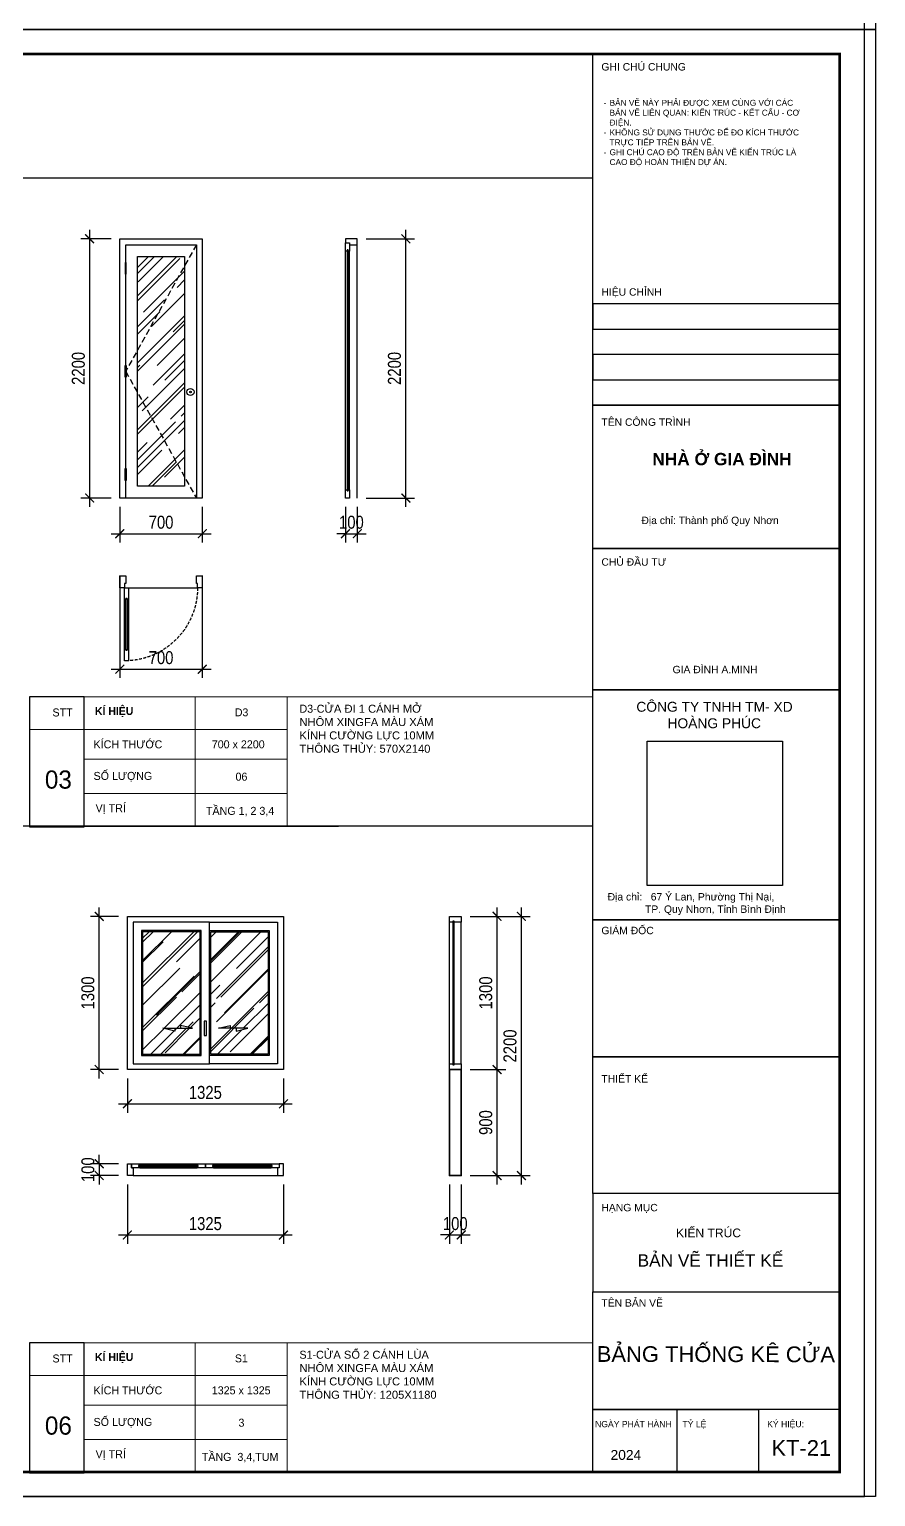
# Model space of a CAD drawing. Header units: inches. Extents: x 236662 to 497023, y -248575 to 81795.
# Drawn here: x 292964 to 300149, y -248575 to -236124 of the extents above; entities that cross this region are included whole.
import ezdxf
from ezdxf.enums import TextEntityAlignment as Align

# ---------------------------------------------------------------- set-up
doc = ezdxf.new("R2010")
doc.units = ezdxf.units.IN
doc.header["$LTSCALE"] = 10
doc.header["$MEASUREMENT"] = 0
doc.linetypes.add('HIDDEN', pattern=[0.375, 0.25, -0.125])
for name, color, linetype in [('01. HP_TEXT', 9, 'Continuous'), ('04. HP_CUA', 153, 'Continuous'), ('07. HP_KY HIEU', 43, 'Continuous'), ('08. HP_DIM', 118, 'Continuous'), ('hach', 7, 'Continuous')]:
    doc.layers.add(name, color=color, linetype=linetype)
for name, color, linetype, lineweight in [('02. HP_BE TONG', 1, 'Continuous', 35), ('03. HP_TUONG', 2, 'Continuous', 35), ('06. HP_THAY 1', 134, 'Continuous', 15), ('GHICHU', 7, 'Continuous', 9)]:
    doc.layers.add(name, color=color, linetype=linetype, lineweight=lineweight)
doc.layers.add('Tpl_Bound', color=1, linetype='Continuous', plot=False)
doc.styles.add('AVO', font='VNI-Avo-Bold.TTF')
doc.styles.get("Standard").update_dxf_attribs({"font": 'Arial.ttf'})
doc.styles.add('TA1', font='Arial.ttf')
doc.styles.add('TEXT (none)', font='Arial.ttf')
doc.styles.add('text2', font='VHELVCN.TTF')
doc.styles.add('VNI-SMISS', font='VSWISC.TTF')
doc.dimstyles.new('AL-100 (1-50)', dxfattribs={"dimscale": 0.5, "dimtxt": 220, "dimasz": 150, "dimexe": 150, "dimexo": 150, "dimgap": 80, "dimtad": 1, "dimdec": 0, "dimzin": 9, "dimtxsty": 'text2', "dimblk": 'ARCHTICK', "dimcen": 1, "dimdle": 150, "dimclrd": 256, "dimclre": 256, "dimclrt": 7, "dimadec": 0, "dimazin": 0, "dimtfac": 1, "dimtdec": 0, "dimtix": 1, "dimtmove": 2, "dimatfit": 3, "dimldrblk": 'ARCHTICK', "dimfxl": 1, "dimtolj": 1, "dimtzin": 0, "dimlwd": -1, "dimlwe": -1, "dimarcsym": 0})
picture_1 = doc.add_image_def('image1.jpg', size_in_pixel=(1818, 1935))

# ---------------------------------------------------------------- blocks, each defined once
blk = doc.blocks.new('KHUNG TEN A-3')
at = {"layer": '01. HP_TEXT'}
for points in [[(365, 220.95), (365, 292), (415, 292), (415, 220.95)], [(365, 241.41), (365, 236.3), (415, 236.3), (415, 241.41)], [(365, 231.18), (365, 236.3), (415, 236.3), (415, 231.18)], [(365, 231.18), (365, 226.07), (415, 226.07), (415, 231.18)], [(365, 220.95), (365, 226.07), (415, 226.07), (415, 220.95)], [(365, 191.95), (365, 220.95), (415, 220.95), (415, 191.95)], [(365, 163.34), (365, 191.95), (415, 191.95), (415, 163.34)], [(365, 116.74), (365, 163.34), (415, 163.34), (415, 116.74)], [(365, 89.04), (365, 116.74), (415, 116.74), (415, 89.04)], [(365, 61.35), (365, 89.04), (415, 89.04), (415, 61.35)], [(365, 61.35), (365, 41.47), (415, 41.47), (415, 61.35)], [(365, 17.61), (365, 41.47), (415, 41.47), (415, 17.61)], [(365, 5), (365, 17.61), (398.56, 17.61), (398.56, 5)], [(398.56, 5), (382.12, 5), (382.12, 17.61), (398.56, 17.61)], [(398.56, 5), (415, 5), (415, 17.61), (398.56, 17.61)]]:
    blk.add_lwpolyline(points, close=True, dxfattribs=at)
at = {"layer": '02. HP_BE TONG', "color": 1, "const_width": 0.5}
blk.add_lwpolyline([(15, 5), (415, 5), (415, 292), (15, 292)], close=True, dxfattribs=at)
at = {"layer": '06. HP_THAY 1'}
blk.add_lwpolyline([(0, 297), (420, 297), (420, 0), (0, 0)], close=True, dxfattribs=at)
at = {"layer": 'Defpoints'}
blk.add_lwpolyline([(0, 0), (420, 0), (420, 297), (0, 297)], close=True, dxfattribs=at)
at = {"layer": '01. HP_TEXT', "color": 7, "style": 'TA1'}
for s, height, p in [('GHI CHÚ CHUNG', 1.5, (366.75, 288.67)), ('HIỆU CHỈNH', 1.5, (366.75, 243.09)), ('TÊN CÔNG TRÌNH', 1.5, (366.75, 216.75)), ('CHỦ ĐẦU TƯ', 1.5, (366.75, 188.44)), ('GIÁM ĐỐC', 1.5, (366.75, 113.85)), ('THIẾT KẾ', 1.5, (366.75, 83.82)), ('HẠNG MỤC', 1.5, (366.75, 57.76)), ('TÊN BẢN VẼ', 1.5, (366.75, 38.47)), ('NGÀY PHÁT HÀNH', 1.25, (365.46, 14.06)), ('TỶ LỆ', 1.25, (383.16, 14.06)), ('KÝ HIỆU:', 1.25, (400.31, 14.06)), ('2024', 2, (368.6, 7.45))]:
    blk.add_text(s, height=height, dxfattribs=at).set_placement(p)
at = {"layer": '01. HP_TEXT', "style": 'TA1'}
for s, height, p in [('KIẾN TRÚC', 1.75, (388.44, 53.39)), ('BẢN VẼ THIẾT KẾ', 2.5, (388.83, 47.82))]:
    blk.add_text(s, height=height, dxfattribs=at).set_placement(p, align=Align.MIDDLE_CENTER)
at = {"layer": '01. HP_TEXT', "attachment_point": 1}
for s, width, gutter_width, heights, insert, char_height, style in [('\\pi-1.2,l2.4,t2.4,4.8;-^IBẢN VẼ NÀY PHẢI ĐƯỢC XEM CÙNG VỚI CÁC \\P\\pi0,t4.8;BẢN VẼ LIÊN QUAN: KIẾN TRÚC - KẾT CẤU - CƠ \\PĐIỆN.\\P\\pi-1.2,t2.4,4.8;-^IKHÔNG SỬ DỤNG THƯỚC ĐỂ ĐO KÍCH THƯỚC \\P\\pi0,t4.8;TRỰC TIẾP TRÊN BẢN VẼ.\\P\\pi-1.2,t2.4,4.8;-^IGHI CHÚ CAO ĐỘ TRÊN BẢN VẼ KIẾN TRÚC LÀ \\P\\pi0,t4.8;CAO ĐỘ HOÀN THIỆN DỰ ÁN.', 42.6333, 2.41, [32.36], (366, 282.73), 1.2, 'TEXT (none)'), ('\\pi10.25739;{\\fArial|b1|i0|c0|p34;NHÀ Ở GIA ĐÌNH}', 48.1904, 0.0339, [17.72], (366.81, 211.27), 2.5, 'TA1'), ('\\pxi4.78245;CÔNG TY TNHH TM- XD \\P\\pi5.60885;      HOÀNG PHÚC', 53.4572, 0.0255, [0], (364.26, 160.88), 2, 'TA1')]:
    blk.add_mtext_dynamic_manual_height_columns(s, width=width, gutter_width=gutter_width, heights=heights, dxfattribs=dict(at, insert=insert, char_height=char_height, style=style))
at = {"layer": '01. HP_TEXT', "color": 7, "char_height": 1.5, "attachment_point": 1, "style": 'TA1'}
for s, width, insert in [('\\A1;\\pxi-0.29899,l2,t4.70101,11.70101;Địa chỉ: Thành phố Quy Nhơn', 34.8513, (372.3, 198.36)), ('\\A1;\\pxi-1,l2,t4,11;GIA ĐÌNH A.MINH', 42.6333, (379.66, 168.17)), ('\\A1;\\pxi-0.01954,l2,t4.98046,11.98046;Địa chỉ:   67 Ỷ Lan, Phường Thị Nại, \\P             TP. Quy Nhơn, Tỉnh Bình Định ', 49.5509, (365.04, 122.17))]:
    blk.add_mtext_dynamic_manual_height_columns(s, width=width, gutter_width=2.41, heights=[62.37], dxfattribs=dict(at, insert=insert))
image = blk.add_image(picture_1, insert=(375.99, 123.73), size_in_units=(27.41, 29.18))
image.dxf.flags = 7
blk = doc.blocks.new('*U33')
at = {"ltscale": 100}
for p, q in [((40, 620), (40, 200)), ((75, 200), (75, 620))]:
    blk.add_line(p, q, dxfattribs=at)
at = {"color": 8, "ltscale": 100}
blk.add_line((40, 100), (660, 100), dxfattribs=at)
at = {"ltscale": 100}
for points in [[(40, 720), (40, 620), (52, 620), (52, 630), (62, 630), (62, 620), (75, 620), (75, 720)], [(62, 200), (62, 190), (52, 190), (52, 200), (40, 200), (40, 100), (75, 100), (75, 200)], [(50, 65), (40, 65), (40, 100), (0, 100), (0, 0), (50, 0)], [(700, 100), (660, 100), (660, 65), (650, 65), (650, 0), (700, 0)]]:
    blk.add_lwpolyline(points, close=True, dxfattribs=at)
at = {"color": 8, "ltscale": 100}
blk.add_lwpolyline([(62, 630), (52, 630), (52, 190), (62, 190)], close=True, dxfattribs=at)
at = {"color": 8, "linetype": 'HIDDEN', "ltscale": 10}
blk.add_arc((40, 100), 620, 360, 90, dxfattribs=at)
blk = doc.blocks.new('*U310')
at = {"ltscale": 20}
h = blk.add_hatch(dxfattribs=at)
h.set_pattern_fill('_USER', color=8, scale=34, angle=32.992, style=0, pattern_type=0)
h.set_pattern_definition([(180, (55, 2000), (2e-12, -34), [])])
h.paths.add_polyline_path([(55, 2000), (45, 2000), (45, 1900), (55, 1900)])
h = blk.add_hatch(dxfattribs=at)
h.set_pattern_fill('_USER', color=8, scale=34, angle=32.992, style=0, pattern_type=0)
h.set_pattern_definition([(180, (55, 1025), (4e-12, 34), [])])
h.paths.add_polyline_path([(55, 1025), (45, 1025), (45, 1125), (55, 1125)])
h = blk.add_hatch(dxfattribs=at)
h.set_pattern_fill('_USER', color=8, scale=34, angle=32.992, style=0, pattern_type=0)
h.set_pattern_definition([(180, (55, 150), (4e-12, 34), [])])
h.paths.add_polyline_path([(55, 150), (45, 150), (45, 250), (55, 250)])
for points in [[(50, 0), (0, 0), (0, 2200), (700, 2200), (700, 0), (650, 0)], [(50, 2000), (50, 2150), (650, 2150), (650, 0), (50, 0), (50, 150)], [(50, 1125), (50, 1900)], [(50, 250), (50, 1025)]]:
    blk.add_lwpolyline(points)
at = {"color": 8, "linetype": 'HIDDEN', "ltscale": 20}
blk.add_lwpolyline([(650, 2150), (50, 1075), (650, 0)], dxfattribs=at)
for points in [[(55, 2000), (45, 2000), (45, 1900), (55, 1900)], [(550, 100), (150, 100), (150, 2050), (550, 2050)], [(55, 1025), (45, 1025), (45, 1125), (55, 1125)], [(55, 150), (45, 150), (45, 250), (55, 250)]]:
    blk.add_lwpolyline(points, close=True)
for radius in [30, 7]:
    blk.add_circle((600, 900), radius)
blk = doc.blocks.new('_ArchTick')
at = {"color": 0, "linetype": 'ByBlock', "const_width": 0.15}
blk.add_lwpolyline([(-0.5, -0.5), (0.5, 0.5)], dxfattribs=at)
blk = doc.blocks.new('*D1287')
at = {"layer": '08. HP_DIM', "transparency": 16777216}
for p, q in [((293732, -240176), (293732, -240479)), ((294432, -240176), (294432, -240479)), ((293657, -240404), (294507, -240404))]:
    blk.add_line(p, q, dxfattribs=at)
at = {"layer": 'Defpoints', "color": 0, "transparency": 16777216}
for p in [(293732, -240101), (294432, -240101), (294432, -240404)]:
    blk.add_point(p, dxfattribs=at)
at = {"layer": '08. HP_DIM', "transparency": 16777216, "xscale": 75, "yscale": 75, "zscale": 75, "rotation": 180}
blk.add_blockref('_ArchTick', (293732, -240404), dxfattribs=at)
at = {"layer": '08. HP_DIM', "transparency": 16777216, "xscale": 75, "yscale": 75, "zscale": 75}
blk.add_blockref('_ArchTick', (294432, -240404), dxfattribs=at)
at = {"layer": '08. HP_DIM', "color": 7, "transparency": 16777216, "insert": (294082, -240307), "char_height": 110, "attachment_point": 5, "style": 'text2'}
blk.add_mtext('\\A1;700', dxfattribs=at)
blk = doc.blocks.new('*D1288')
at = {"layer": '08. HP_DIM', "transparency": 16777216}
for p, q in [((293732, -240759), (293732, -241628)), ((294432, -240759), (294432, -241628)), ((293657, -241553), (294507, -241553))]:
    blk.add_line(p, q, dxfattribs=at)
at = {"layer": 'Defpoints', "color": 0, "transparency": 16777216}
for p in [(293732, -240684), (294432, -240684), (294432, -241553)]:
    blk.add_point(p, dxfattribs=at)
at = {"layer": '08. HP_DIM', "transparency": 16777216, "xscale": 75, "yscale": 75, "zscale": 75, "rotation": 180}
blk.add_blockref('_ArchTick', (293732, -241553), dxfattribs=at)
at = {"layer": '08. HP_DIM', "transparency": 16777216, "xscale": 75, "yscale": 75, "zscale": 75}
blk.add_blockref('_ArchTick', (294432, -241553), dxfattribs=at)
at = {"layer": '08. HP_DIM', "color": 7, "transparency": 16777216, "insert": (294082, -241456), "char_height": 110, "attachment_point": 5, "style": 'text2'}
blk.add_mtext('\\A1;700', dxfattribs=at)
blk = doc.blocks.new('*D1289')
at = {"layer": '08. HP_DIM', "transparency": 16777216}
for p, q in [((293476, -240176), (293476, -237826)), ((293657, -237901), (293401, -237901)), ((293657, -240101), (293401, -240101))]:
    blk.add_line(p, q, dxfattribs=at)
at = {"layer": 'Defpoints', "color": 0, "transparency": 16777216}
for p in [(293476, -237901), (293732, -237901), (293732, -240101)]:
    blk.add_point(p, dxfattribs=at)
at = {"layer": '08. HP_DIM', "transparency": 16777216, "xscale": 75, "yscale": 75, "zscale": 75}
for p, rotation in [((293476, -237901), 90), ((293476, -240101), 270)]:
    blk.add_blockref('_ArchTick', p, dxfattribs=dict(at, rotation=rotation))
at = {"layer": '08. HP_DIM', "color": 7, "transparency": 16777216, "insert": (293380, -239001), "char_height": 110, "attachment_point": 5, "rotation": 90, "style": 'text2'}
blk.add_mtext('\\A1;2200', dxfattribs=at)
blk = doc.blocks.new('*D1290')
at = {"layer": '08. HP_DIM', "transparency": 16777216}
for p, q in [((295648, -240176), (295648, -240479)), ((295748, -240176), (295748, -240479)), ((295648, -240404), (295573, -240404)), ((295648, -240404), (295748, -240404)), ((295748, -240404), (295823, -240404))]:
    blk.add_line(p, q, dxfattribs=at)
at = {"layer": 'Defpoints', "color": 0, "transparency": 16777216}
for p in [(295648, -240101), (295748, -240101), (295748, -240404)]:
    blk.add_point(p, dxfattribs=at)
at = {"layer": '08. HP_DIM', "transparency": 16777216, "xscale": 75, "yscale": 75, "zscale": 75}
blk.add_blockref('_ArchTick', (295648, -240404), dxfattribs=at)
at = {"layer": '08. HP_DIM', "transparency": 16777216, "xscale": 75, "yscale": 75, "zscale": 75, "rotation": 180}
blk.add_blockref('_ArchTick', (295748, -240404), dxfattribs=at)
at = {"layer": '08. HP_DIM', "color": 7, "transparency": 16777216, "insert": (295698, -240307), "char_height": 110, "attachment_point": 5, "style": 'text2'}
blk.add_mtext('\\A1;100', dxfattribs=at)
blk = doc.blocks.new('*D1291')
at = {"layer": '08. HP_DIM', "transparency": 16777216}
for p, q in [((296160, -240176), (296160, -237826)), ((295823, -237901), (296235, -237901)), ((295823, -240101), (296235, -240101))]:
    blk.add_line(p, q, dxfattribs=at)
at = {"layer": 'Defpoints', "color": 0, "transparency": 16777216}
for p in [(295748, -237901), (296160, -237901), (295748, -240101)]:
    blk.add_point(p, dxfattribs=at)
at = {"layer": '08. HP_DIM', "transparency": 16777216, "xscale": 75, "yscale": 75, "zscale": 75}
for p, rotation in [((296160, -237901), 90), ((296160, -240101), 270)]:
    blk.add_blockref('_ArchTick', p, dxfattribs=dict(at, rotation=rotation))
at = {"layer": '08. HP_DIM', "color": 7, "transparency": 16777216, "insert": (296064, -239001), "char_height": 110, "attachment_point": 5, "rotation": 90, "style": 'text2'}
blk.add_mtext('\\A1;2200', dxfattribs=at)
blk = doc.blocks.new('*U1315')
for p, q in [((50, 0), (1275, 0)), ((105, 100), (592.5, 100)), ((105, 65), (592.5, 65)), ((732.5, 100), (1220, 100)), ((732.5, 65), (1220, 65))]:
    blk.add_line(p, q)
for points in [[(50, 65), (50, 0), (0, 0), (0, 100), (35, 100), (35, 65)], [(95, 78.5), (105, 78.5), (105, 65), (35, 65), (35, 100), (105, 100), (105, 86.5), (95, 86.5)], [(662.5, 65), (592.5, 65), (592.5, 78.5), (602.5, 78.5), (602.5, 86.5), (592.5, 86.5), (592.5, 100), (662.5, 100)], [(722.5, 78.5), (732.5, 78.5), (732.5, 65), (662.5, 65), (662.5, 100), (732.5, 100), (732.5, 86.5), (722.5, 86.5)], [(1290, 65), (1220, 65), (1220, 78.5), (1230, 78.5), (1230, 86.5), (1220, 86.5), (1220, 100), (1290, 100)], [(1275, 65), (1275, 0), (1325, 0), (1325, 100), (1290, 100), (1290, 65)]]:
    blk.add_lwpolyline(points, close=True)
at = {"color": 8}
for points in [[(95, 86.5), (95, 78.5), (602.5, 78.5), (602.5, 86.5)], [(722.5, 86.5), (722.5, 78.5), (1230, 78.5), (1230, 86.5)]]:
    blk.add_lwpolyline(points, close=True, dxfattribs=at)
blk = doc.blocks.new('*D1307')
at = {"layer": '08. HP_DIM', "transparency": 16777216}
for p, q in [((293796, -245926), (293796, -246430)), ((295121, -245926), (295121, -246430)), ((293721, -246355), (295196, -246355))]:
    blk.add_line(p, q, dxfattribs=at)
at = {"layer": 'Defpoints', "color": 0, "transparency": 16777216}
for p in [(293796, -245851), (295121, -245851), (295121, -246355)]:
    blk.add_point(p, dxfattribs=at)
at = {"layer": '08. HP_DIM', "transparency": 16777216, "xscale": 75, "yscale": 75, "zscale": 75, "rotation": 180}
blk.add_blockref('_ArchTick', (293796, -246355), dxfattribs=at)
at = {"layer": '08. HP_DIM', "transparency": 16777216, "xscale": 75, "yscale": 75, "zscale": 75}
blk.add_blockref('_ArchTick', (295121, -246355), dxfattribs=at)
at = {"layer": '08. HP_DIM', "color": 7, "transparency": 16777216, "insert": (294458, -246259), "char_height": 110, "attachment_point": 5, "style": 'text2'}
blk.add_mtext('\\A1;1325', dxfattribs=at)
blk = doc.blocks.new('*U1321')
for p, q in [((0, 50), (0, 1250)), ((100, 50), (100, 1250))]:
    blk.add_line(p, q)
for points in [[(0, 1250), (60, 1250), (60, 1260), (70, 1260), (70, 1250), (100, 1250), (100, 1300), (0, 1300)], [(0, 0), (100, 0), (100, 50), (70, 50), (70, 40), (60, 40), (60, 50), (0, 50)]]:
    blk.add_lwpolyline(points, close=True)
at = {"color": 8}
blk.add_lwpolyline([(70, 40), (60, 40), (60, 1260), (70, 1260)], close=True, dxfattribs=at)
blk = doc.blocks.new('D_section')
for p, q in [((0, 0), (0, 2150)), ((65, 70), (65, 2095)), ((100, 70), (100, 2095))]:
    blk.add_line(p, q)
for points in [[(65, 2150), (0, 2150), (0, 2200), (100, 2200), (100, 2165), (65, 2165)], [(65, 2165), (65, 2095), (78.5, 2095), (78.5, 2105), (86.5, 2105), (86.5, 2095), (100, 2095), (100, 2165)], [(78.5, 60), (78.5, 70), (65, 70), (65, 0), (100, 0), (100, 70), (86.5, 70), (86.5, 60)]]:
    blk.add_lwpolyline(points, close=True)
at = {"color": 8}
blk.add_lwpolyline([(86.5, 60), (78.5, 60), (78.5, 2105), (86.5, 2105)], close=True, dxfattribs=at)
blk = doc.blocks.new('*U1309')
for points in [[(0, 1300), (1325, 1300), (1325, 0), (0, 0)], [(697.5, 1250), (50, 1250), (50, 50), (697.5, 50)], [(627.5, 1180), (120, 1180), (120, 120), (627.5, 120)], [(697.5, 1180), (1205, 1180), (1205, 120), (697.5, 120)], [(652.5, 410), (652.5, 290), (672.5, 290), (672.5, 410)]]:
    blk.add_lwpolyline(points, close=True)
for points in [[(697.5, 1250), (1275, 1250), (1275, 50), (697.5, 50)], [(402.5, 350), (402.5, 325), (302.5, 350), (552.5, 350), (452.5, 375), (452.5, 350)], [(922.5, 350), (922.5, 325), (1022.5, 350), (772.5, 350), (872.5, 375), (872.5, 350)]]:
    blk.add_lwpolyline(points)
at = {"color": 8}
for points in [[(617.5, 1170), (130, 1170), (130, 130), (617.5, 130)], [(707.5, 1170), (1195, 1170), (1195, 130), (707.5, 130)]]:
    blk.add_lwpolyline(points, close=True, dxfattribs=at)
blk = doc.blocks.new('*D1310')
at = {"layer": '08. HP_DIM', "transparency": 16777216}
for p, q in [((293796, -245026), (293796, -245317)), ((295121, -245026), (295121, -245317)), ((293721, -245242), (295196, -245242))]:
    blk.add_line(p, q, dxfattribs=at)
at = {"layer": 'Defpoints', "color": 0, "transparency": 16777216}
for p in [(293796, -244951), (295121, -244951), (295121, -245242)]:
    blk.add_point(p, dxfattribs=at)
at = {"layer": '08. HP_DIM', "transparency": 16777216, "xscale": 75, "yscale": 75, "zscale": 75, "rotation": 180}
blk.add_blockref('_ArchTick', (293796, -245242), dxfattribs=at)
at = {"layer": '08. HP_DIM', "transparency": 16777216, "xscale": 75, "yscale": 75, "zscale": 75}
blk.add_blockref('_ArchTick', (295121, -245242), dxfattribs=at)
at = {"layer": '08. HP_DIM', "color": 7, "transparency": 16777216, "insert": (294458, -245146), "char_height": 110, "attachment_point": 5, "style": 'text2'}
blk.add_mtext('\\A1;1325', dxfattribs=at)
blk = doc.blocks.new('*D1311')
at = {"layer": '08. HP_DIM', "transparency": 16777216}
for p, q in [((293721, -243651), (293482, -243651)), ((293557, -245026), (293557, -243576)), ((293721, -244951), (293482, -244951))]:
    blk.add_line(p, q, dxfattribs=at)
at = {"layer": 'Defpoints', "color": 0, "transparency": 16777216}
for p in [(293557, -243651), (293796, -243651), (293796, -244951)]:
    blk.add_point(p, dxfattribs=at)
at = {"layer": '08. HP_DIM', "transparency": 16777216, "xscale": 75, "yscale": 75, "zscale": 75}
for p, rotation in [((293557, -243651), 90), ((293557, -244951), 270)]:
    blk.add_blockref('_ArchTick', p, dxfattribs=dict(at, rotation=rotation))
at = {"layer": '08. HP_DIM', "color": 7, "transparency": 16777216, "insert": (293461, -244301), "char_height": 110, "attachment_point": 5, "rotation": 90, "style": 'text2'}
blk.add_mtext('\\A1;1300', dxfattribs=at)
blk = doc.blocks.new('*D1312')
at = {"layer": '08. HP_DIM', "transparency": 16777216}
for p, q in [((293721, -245751), (293482, -245751)), ((293557, -245751), (293557, -245676)), ((293557, -245751), (293557, -245851)), ((293721, -245851), (293482, -245851)), ((293557, -245851), (293557, -245926))]:
    blk.add_line(p, q, dxfattribs=at)
at = {"layer": 'Defpoints', "color": 0, "transparency": 16777216}
for p in [(293796, -245751), (293557, -245851), (293796, -245851)]:
    blk.add_point(p, dxfattribs=at)
at = {"layer": '08. HP_DIM', "transparency": 16777216, "xscale": 75, "yscale": 75, "zscale": 75}
for p, rotation in [((293557, -245751), 270), ((293557, -245851), 90)]:
    blk.add_blockref('_ArchTick', p, dxfattribs=dict(at, rotation=rotation))
at = {"layer": '08. HP_DIM', "color": 7, "transparency": 16777216, "insert": (293461, -245801), "char_height": 110, "attachment_point": 5, "rotation": 90, "style": 'text2'}
blk.add_mtext('\\A1;100', dxfattribs=at)
blk = doc.blocks.new('*D1313')
at = {"layer": '08. HP_DIM', "transparency": 16777216}
for p, q in [((296530, -245926), (296530, -246430)), ((296630, -245926), (296630, -246430)), ((296530, -246355), (296455, -246355)), ((296530, -246355), (296630, -246355)), ((296630, -246355), (296705, -246355))]:
    blk.add_line(p, q, dxfattribs=at)
at = {"layer": 'Defpoints', "color": 0, "transparency": 16777216}
for p in [(296530, -245851), (296630, -245851), (296630, -246355)]:
    blk.add_point(p, dxfattribs=at)
at = {"layer": '08. HP_DIM', "transparency": 16777216, "xscale": 75, "yscale": 75, "zscale": 75}
blk.add_blockref('_ArchTick', (296530, -246355), dxfattribs=at)
at = {"layer": '08. HP_DIM', "transparency": 16777216, "xscale": 75, "yscale": 75, "zscale": 75, "rotation": 180}
blk.add_blockref('_ArchTick', (296630, -246355), dxfattribs=at)
at = {"layer": '08. HP_DIM', "color": 7, "transparency": 16777216, "insert": (296580, -246259), "char_height": 110, "attachment_point": 5, "style": 'text2'}
blk.add_mtext('\\A1;100', dxfattribs=at)
blk = doc.blocks.new('*D1314')
at = {"layer": '08. HP_DIM', "transparency": 16777216}
for p, q in [((296705, -243651), (297216, -243651)), ((297141, -245926), (297141, -243576)), ((296705, -245851), (297216, -245851))]:
    blk.add_line(p, q, dxfattribs=at)
at = {"layer": 'Defpoints', "color": 0, "transparency": 16777216}
for p in [(296630, -243651), (297141, -243651), (296630, -245851)]:
    blk.add_point(p, dxfattribs=at)
at = {"layer": '08. HP_DIM', "transparency": 16777216, "xscale": 75, "yscale": 75, "zscale": 75}
for p, rotation in [((297141, -243651), 90), ((297141, -245851), 270)]:
    blk.add_blockref('_ArchTick', p, dxfattribs=dict(at, rotation=rotation))
at = {"layer": '08. HP_DIM', "color": 7, "transparency": 16777216, "insert": (297045, -244751), "char_height": 110, "attachment_point": 5, "rotation": 90, "style": 'text2'}
blk.add_mtext('\\A1;2200', dxfattribs=at)
blk = doc.blocks.new('*D1322')
at = {"layer": '08. HP_DIM', "transparency": 16777216}
for p, q in [((296935, -245926), (296935, -244876)), ((296705, -244951), (297010, -244951)), ((296705, -245851), (297010, -245851))]:
    blk.add_line(p, q, dxfattribs=at)
at = {"layer": 'Defpoints', "color": 0, "transparency": 16777216}
for p in [(296630, -244951), (296935, -244951), (296630, -245851)]:
    blk.add_point(p, dxfattribs=at)
at = {"layer": '08. HP_DIM', "transparency": 16777216, "xscale": 75, "yscale": 75, "zscale": 75}
for p, rotation in [((296935, -244951), 90), ((296935, -245851), 270)]:
    blk.add_blockref('_ArchTick', p, dxfattribs=dict(at, rotation=rotation))
at = {"layer": '08. HP_DIM', "color": 7, "transparency": 16777216, "insert": (296839, -245401), "char_height": 110, "attachment_point": 5, "rotation": 90, "style": 'text2'}
blk.add_mtext('\\A1;900', dxfattribs=at)
blk = doc.blocks.new('*D1323')
at = {"layer": '08. HP_DIM', "transparency": 16777216}
for p, q in [((296705, -243651), (297010, -243651)), ((296935, -245026), (296935, -243576)), ((296705, -244951), (297010, -244951))]:
    blk.add_line(p, q, dxfattribs=at)
at = {"layer": 'Defpoints', "color": 0, "transparency": 16777216}
for p in [(296630, -243651), (296935, -243651), (296630, -244951)]:
    blk.add_point(p, dxfattribs=at)
at = {"layer": '08. HP_DIM', "transparency": 16777216, "xscale": 75, "yscale": 75, "zscale": 75}
for p, rotation in [((296935, -243651), 90), ((296935, -244951), 270)]:
    blk.add_blockref('_ArchTick', p, dxfattribs=dict(at, rotation=rotation))
at = {"layer": '08. HP_DIM', "color": 7, "transparency": 16777216, "insert": (296839, -244301), "char_height": 110, "attachment_point": 5, "rotation": 90, "style": 'text2'}
blk.add_mtext('\\A1;1300', dxfattribs=at)

msp = doc.modelspace()

# ---------------------------------------------------------------- hatches: boundary and pattern name
at = {"layer": 'hach'}
h = msp.add_hatch(dxfattribs=at)
h.set_pattern_fill('AR-RROOF', color=8, scale=200, angle=45)
h.paths.add_polyline_path([(294281.9, -238130.1), (294281.9, -238050.9), (293881.9, -238050.9), (293881.9, -238846.7)])
h.paths.add_polyline_path([(294281.9, -238130.1), (293881.9, -238846.7), (293881.9, -239205.1), (294281.9, -239921.7)])
h.paths.add_polyline_path([(293881.9, -239205.1), (293881.9, -240000.9), (294281.9, -240000.9), (294281.9, -239921.7)])
h = msp.add_hatch(dxfattribs=at)
h.set_pattern_fill('AR-RROOF', color=8, scale=200, angle=45)
h.paths.add_polyline_path([(294413.3, -243781.1), (293925.8, -243781.1), (293925.8, -244821.1), (294413.3, -244821.1)])
h.paths.add_polyline_path([(294248.3, -244576.1), (294348.3, -244601.1), (294198.3, -244601.1), (294198.3, -244626.1), (294098.3, -244601.1), (294248.3, -244601.1)], flags=16)
h.paths.add_polyline_path([(294990.8, -243781.1), (294503.3, -243781.1), (294503.3, -244821.1), (294990.8, -244821.1)])
h.paths.add_polyline_path([(294668.3, -244576.1), (294668.3, -244601.1), (294818.3, -244601.1), (294718.3, -244626.1), (294718.3, -244601.1), (294568.3, -244601.1)], flags=16)

# ---------------------------------------------------------------- linework, layer by layer
at = {"extrusion": (-0.031787, -2.44741e-06, 0.999495)}
for points, elevation in [([(241810.7, 293256.5), (241810.7, 292791.2), (242913, 292791.2), (242912.9, 293256.6)], -9493.4), ([(247292.9, 293252.7), (247292.9, 292787.4), (248395.2, 292787.4), (248395.2, 293252.8)], -9599.6)]:
    msp.add_lwpolyline(points, close=True, dxfattribs=dict(at, elevation=elevation))
at = {"layer": '03. HP_TUONG'}
msp.add_lwpolyline([(296530.4, -244951.1), (296630.4, -244951.1), (296630.4, -245851.1), (296530.4, -245851.1)], close=True, dxfattribs=at)
at = {"layer": '07. HP_KY HIEU'}
for p, q in [((283073.4, -237383.3, -318.6), (297747.4, -237383.3, -318.6)), ((297747.4, -242884.4, -318.6), (283073.4, -242884.4, -318.6))]:
    msp.add_line(p, q, dxfattribs=at)
at = {"layer": 'GHICHU'}
for p, q in [((293428.7, -241788.1, -166.8), (297747.4, -241788.1, -318.6)), ((293428.8, -242890.4, -166.8), (297747.4, -242884.4, -318.6)), ((293428.7, -247270.3, -273), (297747.4, -247270.3, -424.9)), ((293428.8, -248372.6, -273), (297747.4, -248366.7, -424.9))]:
    msp.add_line(p, q, dxfattribs=at)
at = {"layer": 'GHICHU', "extrusion": (-0.031787, -2.44741e-06, 0.999495)}
for points, elevation in [([(241811.3, 294200.2), (242912.9, 294200.3)], -9493.4), ([(241811.5, 294981), (242912.9, 294981.1)], -9493.4), ([(242087.6, 292791.2), (242087.5, 294981)], -9493.4), ([(242340.2, 293256.5), (242340.2, 294981)], -9493.4), ([(242631.6, 293256.5), (242631.6, 294981)], -9493.4), ([(247293.6, 294196.4), (248395.1, 294196.5)], -9599.6), ([(247293.7, 294977.2), (248395.1, 294977.3)], -9599.6), ([(247569.8, 292787.4), (247569.8, 294977.2)], -9599.6), ([(247822.5, 293252.7), (247822.4, 294977.2)], -9599.6), ([(248113.9, 293252.7), (248113.8, 294977.2)], -9599.6)]:
    msp.add_lwpolyline(points, dxfattribs=dict(at, elevation=elevation))
at = {"layer": 'Tpl_Bound', "color": 1}
for points in [[(282444.5, -236123.6), (282444.5, -223671.7), (300149.2, -223671.7), (300149.2, -236123.6)], [(282444.5, -248575.5), (282444.5, -236123.6), (300149.2, -236123.6), (300149.2, -248575.5)]]:
    msp.add_lwpolyline(points, close=True, dxfattribs=at)

# ---------------------------------------------------------------- block references
at = {"color": 1, "xscale": 41.92548438755171, "yscale": 41.92548438755171, "zscale": 41.92548438755171}
for p in [(282444.5, -236123.6, -318.6), (282444.5, -248575.5, -318.6)]:
    msp.add_blockref('KHUNG TEN A-3', p, dxfattribs=at)
at = {"layer": '04. HP_CUA'}
for name, p in [('*U310', (293731.9, -240100.9)), ('*U1309', (293795.8, -244951.1)), ('*U1315', (293795.8, -245851.1))]:
    msp.add_blockref(name, p, dxfattribs=at)
at = {"layer": '04. HP_CUA', "xscale": -1}
for name, p in [('D_section', (295748.1, -240100.9)), ('*U1321', (296630.4, -244951.1))]:
    msp.add_blockref(name, p, dxfattribs=at)
at = {"layer": '04. HP_CUA', "xscale": -1, "rotation": 180}
msp.add_blockref('*U33', (293731.9, -240762.3), dxfattribs=at)

# ---------------------------------------------------------------- texts
at = {"extrusion": (-0.031787, -2.44741e-06, 0.999495), "attachment_point": 1, "text_direction": (0.999495, 0.000111, 0.031787), "style": 'AVO'}
for s, insert, char_height, width in [('KÍ HIEÄU', (293520.7, -241875.6, -163.8), 66.48, 2771.729), ('{\\fVNI-Avo|b0|i0|c0|p2;D3}', (294709.2, -241886.5, -126), 66.484, 133.537), ('KÍ HIEÄU', (293520.7, -247357.8, -270.1), 66.48, 2771.729)]:
    msp.add_mtext(s, dxfattribs=dict(at, insert=insert, char_height=char_height, width=width))
at = {"linetype": 'ByBlock', "extrusion": (-0.031787, -2.44741e-06, 0.999495), "char_height": 154.305, "width": 209.426, "attachment_point": 1, "text_direction": (0.999495, 0.000111, 0.031787), "style": 'VNI-SMISS'}
for s, insert in [('{\\fVNI-Avo|b0|i0|c0|p2;03}', (293095.6, -242413, -177.3)), ('{\\fVNI-Avo|b0|i0|c0|p2;06}', (293095.6, -247895.2, -283.6))]:
    msp.add_mtext(s, dxfattribs=dict(at, insert=insert))
at = {"attachment_point": 1, "rotation": 359.89856}
for s, width, insert, char_height in [('BẢNG THỐNG KÊ CỬA', 2160.159, (297781.3, -247298.1, -318.6), 133.427), ('KT-21', 522.002, (299264, -248095, -318.6), 133.43)]:
    msp.add_mtext_dynamic_manual_height_columns(s, width=width, gutter_width=3.49, heights=[0], dxfattribs=dict(at, insert=insert, char_height=char_height))
at = {"extrusion": (-0.031787, -2.44741e-06, 0.999495), "insert": (294709.2, -247368.7, -232.3), "char_height": 66.484, "attachment_point": 1, "text_direction": (0.999495, 0.000111, 0.031787), "style": 'AVO'}
msp.add_mtext('{\\fVNI-Avo|b0|i0|c0|p2;S1}', dxfattribs=at)
at = {"layer": 'GHICHU', "extrusion": (-0.031787, -2.44741e-06, 0.999495), "char_height": 67.894, "text_direction": (0.999495, 0.000111, 0.031787), "style": 'AVO'}
for s, insert, width, attachment_point in [('{\\fVNI-Avo|b0|i0|c0|p2;STT}', (293160.1, -241886.7, -175.3), 243.565, 1), ('{\\fVNI-Avo|b0|i0|c0|p2;D3-C\\fArial|b0|i0|c0|p34;ỬA ĐI 1 CÁNH MỞ\\PNHÔM XINGFA MÀU XÁM \\PKÍNH CƯỜNG LỰC 10MM \\fVNI-Avo|b0|i0|c0|p2;\\P\\fArial|b0|i0|c0|p34;THÔNG THỦY: 570X2140}', (295257.1, -241855, -108.6), 3340.636, 1), ('{\\fVNI-Avo|b0|i0|c0|p2;KÍCH THÖÔÙC}', (293508.9, -242157.3, -164.2), 4370.635, 1), ('{\\fVNI-Avo|b0|i0|c0|p2;700 x 2200}', (294512.6, -242157.2, -132.3), 640.11, 1), ('{\\fVNI-Avo|b0|i0|c0|p2;SOÁ LÖÔÏNG}', (293508.9, -242425.2, -164.2), 4370.635, 1), ('{\\fVNI-Avo|b0|i0|c0|p2;06}', (294764.6, -242466.1, -124.3), 491.459, 5), ('{\\fVNI-Avo|b0|i0|c0|p2;VÒ TRÍ}', (293526.2, -242699.1, -163.7), 4370.635, 1), ('{\\fVNI-Avo|b0|i0|c0|p2;TAÀNG 1, 2 3,4}', (294753, -242762.1, -124.6), 716.577, 5), ('{\\fVNI-Avo|b0|i0|c0|p2;STT}', (293160.1, -247368.9, -281.5), 243.565, 1), ('{\\fVNI-Avo|b0|i0|c0|p2;S1-C\\fArial|b0|i0|c0|p34;ỬA SỔ 2 CÁNH LÙA\\PNHÔM XINGFA MÀU XÁM \\PKÍNH CƯỜNG LỰC 10MM \\fVNI-Avo|b0|i0|c0|p2;\\P\\fArial|b0|i0|c0|p34;THÔNG THỦY: 1205X1180}', (295257.1, -247337.2, -214.9), 3340.636, 1), ('{\\fVNI-Avo|b0|i0|c0|p2;KÍCH THÖÔÙC}', (293508.9, -247639.5, -270.5), 4370.635, 1), ('{\\fVNI-Avo|b0|i0|c0|p2;1325 x 1325}', (294512.6, -247639.4, -238.5), 640.11, 1), ('{\\fVNI-Avo|b0|i0|c0|p2;SOÁ LÖÔÏNG}', (293508.9, -247907.4, -270.5), 4370.635, 1), ('{\\fVNI-Avo|b0|i0|c0|p2;3}', (294764.6, -247948.4, -230.5), 491.459, 5), ('{\\fVNI-Avo|b0|i0|c0|p2;VÒ TRÍ}', (293526.2, -248181.3, -269.9), 4370.635, 1), ('{\\fVNI-Avo|b0|i0|c0|p2;TAÀNG  3,4,TUM}', (294753, -248244.4, -230.9), 716.577, 5)]:
    msp.add_mtext(s, dxfattribs=dict(at, insert=insert, width=width, attachment_point=attachment_point))

# ---------------------------------------------------------------- dimensions: what is measured, and where the dimension line sits
at = {"layer": '08. HP_DIM'}
for base, p1, p2, picture, middle in [((293475.7, -237900.9), (293731.9, -240100.9), (293731.9, -237900.9), '*D1289', (293379.5, -239000.9)), ((296159.7, -237900.9), (295748.1, -240100.9), (295748.1, -237900.9), '*D1291', (296063.5, -239000.9)), ((293557.2, -243651.1), (293795.8, -244951.1), (293795.8, -243651.1), '*D1311', (293461.1, -244301.1)), ((297140.7, -243651.1), (296630.4, -245851.1), (296630.4, -243651.1), '*D1314', (297044.5, -244751.1)), ((296934.9, -243651.1), (296630.4, -244951.1), (296630.4, -243651.1), '*D1323', (296838.7, -244301.1)), ((296934.9, -244951.1), (296630.4, -245851.1), (296630.4, -244951.1), '*D1322', (296838.7, -245401.1)), ((293557.2, -245851.1), (293795.8, -245751.1), (293795.8, -245851.1), '*D1312', (293461.1, -245801.1))]:
    dim = msp.add_linear_dim(base=base, p1=p1, p2=p2, angle=90, dimstyle='AL-100 (1-50)', dxfattribs=at)
    dim.commit()
    dim.dimension.update_dxf_attribs({"geometry": picture, "text_midpoint": middle})
for base, p1, p2, picture, middle in [((294431.9, -240403.5), (293731.9, -240100.9), (294431.9, -240100.9), '*D1287', (294081.9, -240307.4)), ((295748.1, -240403.5), (295648.1, -240100.9), (295748.1, -240100.9), '*D1290', (295698.1, -240307.4)), ((294431.9, -241552.6), (293731.9, -240684.2), (294431.9, -240684.2), '*D1288', (294081.9, -241456.4)), ((295120.8, -245242.3), (293795.8, -244951.1), (295120.8, -244951.1), '*D1310', (294458.3, -245146.1)), ((295120.8, -246354.8), (293795.8, -245851.1), (295120.8, -245851.1), '*D1307', (294458.3, -246258.6)), ((296630.4, -246354.8), (296530.4, -245851.1), (296630.4, -245851.1), '*D1313', (296580.4, -246258.6))]:
    dim = msp.add_linear_dim(base=base, p1=p1, p2=p2, dimstyle='AL-100 (1-50)', dxfattribs=at)
    dim.commit()
    dim.dimension.update_dxf_attribs({"geometry": picture, "text_midpoint": middle})

doc.saveas('drawing.dxf')
